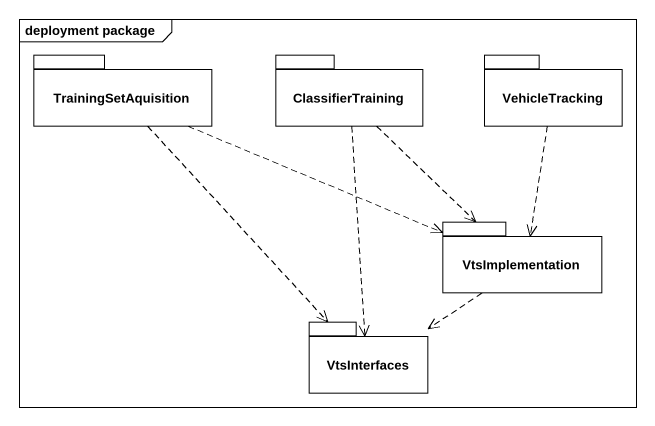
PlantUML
@startuml
mainframe deployment package
package TrainingSetAquisition {
}
package ClassifierTraining {
}
package VehicleTracking {
}
package VtsImplementation {
}
package VtsInterfaces {
}
TrainingSetAquisition .right.> VtsImplementation
TrainingSetAquisition ..> VtsInterfaces
ClassifierTraining ..> VtsImplementation
ClassifierTraining ..> VtsInterfaces
VehicleTracking ..> VtsImplementation
VtsImplementation ..> VtsInterfaces
@enduml
